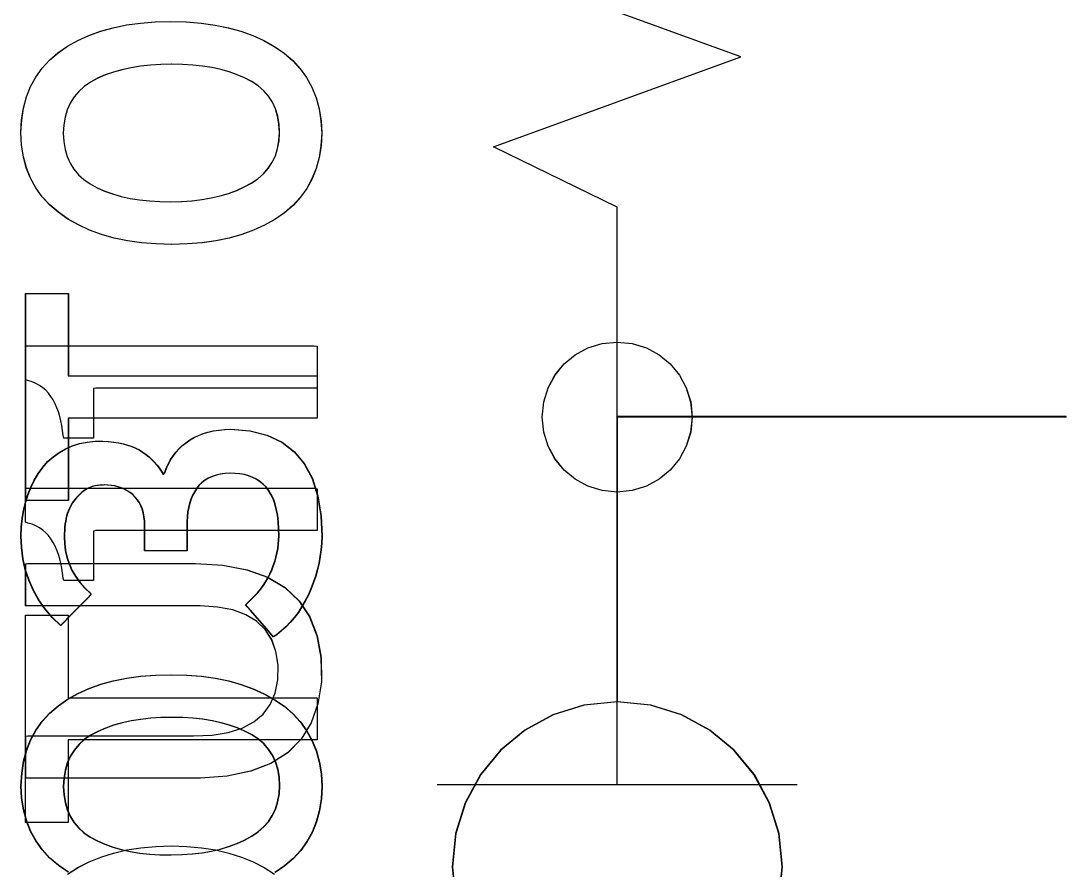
# Model space of a CAD drawing. Extents: x 1 to 47.7, y 0.2 to 35.
# Drawn here: x 34.6095 to 34.9579, y 9.9841 to 10.2671 of the extents above; entities that cross this region are included whole.
import ezdxf

# ---------------------------------------------------------------- set-up
doc = ezdxf.new("R2010")
doc.units = 0
doc.header["$MEASUREMENT"] = 0
for name, color, linetype in [('5_1___24__TARGET_LEDS___12', 7, 'CONTINUOUS'), ('6_2___8__INDEPENDENT_INPUT', 7, 'CONTINUOUS'), ('6_3___8__OPTOISO_INDEPENDE', 7, 'CONTINUOUS'), ('6_4___24__OPTOISO_INDEPEND', 7, 'CONTINUOUS'), ('6_5___8__INDEPENDENT_INPUT', 7, 'CONTINUOUS'), ('6_6___8__INDEPENDENT_INPUT', 7, 'CONTINUOUS'), ('6_7___8__OPTOISO_INDEPENDE', 7, 'CONTINUOUS'), ('6_8___8__OPTOISO_INDEPENDE', 7, 'CONTINUOUS')]:
    doc.layers.add(name, color=color, linetype=linetype)

msp = doc.modelspace()

# ---------------------------------------------------------------- linework, layer by layer
at = {"layer": '5_1___24__TARGET_LEDS___12'}
for points in [[(34.80842, 10.04019), (34.80842, 10.13519), (34.95803, 10.13519)], [(34.62533, 9.98343), (34.6221, 9.98567), (34.61921, 9.98815), (34.6167, 9.99087), (34.61457, 9.99383), (34.61283, 9.99703), (34.61146, 10.00047), (34.61047, 10.00416), (34.60987, 10.00808), (34.60965, 10.01224), (34.60989, 10.01645), (34.61051, 10.0204), (34.6115, 10.0241), (34.61286, 10.02755), (34.61459, 10.03075), (34.61669, 10.0337), (34.61915, 10.0364), (34.62199, 10.03884), (34.62518, 10.04103), (34.62862, 10.04295), (34.6323, 10.04462), (34.63624, 10.04603), (34.64042, 10.04718), (34.64485, 10.04808), (34.64953, 10.04872), (34.65445, 10.04911), (34.65963, 10.04924), (34.66477, 10.0491), (34.66968, 10.04871), (34.67435, 10.04806), (34.67878, 10.04715), (34.68297, 10.04598), (34.68693, 10.04455), (34.69064, 10.04286), (34.69412, 10.04091), (34.69735, 10.0387), (34.70024, 10.03622), (34.70274, 10.0335), (34.70488, 10.03053), (34.70664, 10.02732), (34.70802, 10.02385), (34.70904, 10.02014), (34.70968, 10.01619), (34.70995, 10.01198), (34.70968, 10.00782), (34.70905, 10.0039), (34.70804, 10.00023), (34.70667, 9.9968), (34.70492, 9.99361), (34.70281, 9.99067), (34.70033, 9.98797), (34.69747, 9.98552), (34.69429, 9.98331)], [(34.86229, 9.9741), (34.8634, 9.98518), (34.86229, 9.99627), (34.85908, 10.00659), (34.85402, 10.01594), (34.8473, 10.02408), (34.83917, 10.0308), (34.82983, 10.03587), (34.8195, 10.03907), (34.80842, 10.04019), (34.79733, 10.03907), (34.787, 10.03587), (34.77765, 10.0308), (34.76951, 10.02408), (34.7628, 10.01594), (34.75772, 10.00659), (34.75452, 9.99627), (34.7534, 9.98518), (34.75452, 9.9741)]]:
    msp.add_lwpolyline(points, dxfattribs=at)
for points in [[(34.67952, 10.131), (34.68597, 10.13045), (34.69165, 10.12902), (34.69656, 10.12672), (34.7007, 10.12354), (34.70408, 10.1195), (34.70669, 10.11458), (34.70854, 10.10879), (34.70963, 10.10212), (34.70994, 10.09539), (34.70983, 10.09311), (34.70962, 10.09085), (34.70931, 10.08861), (34.7089, 10.08641), (34.70839, 10.08422), (34.70778, 10.08206), (34.70707, 10.07993), (34.70626, 10.07782), (34.70534, 10.07574), (34.70431, 10.07373), (34.7032, 10.07182), (34.702, 10.07001), (34.70073, 10.06831), (34.69936, 10.0667), (34.69792, 10.0652), (34.6964, 10.0638), (34.69479, 10.06251), (34.69377, 10.06189), (34.69318, 10.06257), (34.6921, 10.0638), (34.69069, 10.06541), (34.68913, 10.06721), (34.68756, 10.069), (34.68616, 10.07061), (34.68508, 10.07185), (34.68449, 10.07252), (34.68513, 10.0732), (34.68631, 10.07427), (34.68742, 10.07539), (34.68847, 10.07654), (34.68944, 10.07773), (34.69034, 10.07896), (34.69116, 10.08022), (34.69192, 10.08152), (34.69261, 10.08286), (34.69322, 10.08424), (34.69376, 10.08564), (34.69423, 10.08704), (34.69463, 10.08845), (34.69496, 10.08986), (34.69522, 10.09127), (34.69541, 10.09269), (34.69552, 10.0941), (34.69557, 10.09553), (34.69553, 10.09786), (34.69538, 10.10018), (34.69512, 10.10234), (34.69475, 10.10433), (34.69427, 10.10616), (34.69368, 10.10781), (34.69297, 10.1093), (34.69216, 10.11062), (34.69123, 10.11178), (34.69025, 10.11276), (34.68918, 10.11362), (34.68803, 10.11436), (34.68679, 10.11499), (34.68546, 10.1155), (34.68404, 10.1159), (34.68254, 10.11617), (34.68095, 10.11633), (34.67928, 10.11637), (34.67764, 10.11627), (34.6761, 10.11605), (34.67467, 10.11572), (34.67333, 10.11527), (34.67209, 10.11471), (34.67095, 10.11404), (34.66992, 10.11325), (34.66898, 10.11235), (34.66816, 10.11133), (34.66744, 10.1102), (34.66682, 10.109), (34.66629, 10.10773), (34.66584, 10.10638), (34.66548, 10.10496), (34.66521, 10.10346), (34.66503, 10.10189), (34.66493, 10.10025), (34.66492, 10.09922), (34.66492, 10.09866), (34.66492, 10.09765), (34.66492, 10.09634), (34.66492, 10.09487), (34.66492, 10.09341), (34.66492, 10.09209), (34.66492, 10.09108), (34.66492, 10.09053), (34.66475, 10.09047), (34.66374, 10.09047), (34.66204, 10.09047), (34.65989, 10.09047), (34.65752, 10.09047), (34.65519, 10.09047), (34.65314, 10.09047), (34.65162, 10.09047), (34.65085, 10.09047), (34.65081, 10.09063), (34.65081, 10.09132), (34.65081, 10.09242), (34.65081, 10.09377), (34.65081, 10.09523), (34.65081, 10.09665), (34.65081, 10.09788), (34.65081, 10.09876), (34.65081, 10.09915), (34.65077, 10.10042), (34.65064, 10.10182), (34.6504, 10.10314), (34.65005, 10.10437), (34.64961, 10.10551), (34.64906, 10.10657), (34.64841, 10.10754), (34.64765, 10.10842), (34.6468, 10.10923), (34.64591, 10.10991), (34.64498, 10.11052), (34.64401, 10.11104), (34.643, 10.11148), (34.64194, 10.11184), (34.64084, 10.11212), (34.6397, 10.11231), (34.63851, 10.11242), (34.63738, 10.11245), (34.6369, 10.11244), (34.63641, 10.11242), (34.63592, 10.11237), (34.63542, 10.11231), (34.63491, 10.11223), (34.63439, 10.11214), (34.63387, 10.11203), (34.63333, 10.1119), (34.6328, 10.11174), (34.63227, 10.1115), (34.63175, 10.11124), (34.63124, 10.11096), (34.63075, 10.11064), (34.63027, 10.1103), (34.6298, 10.10992), (34.62934, 10.10952), (34.6289, 10.10909), (34.62845, 10.10863), (34.62799, 10.10814), (34.62756, 10.10762), (34.62714, 10.10706), (34.62675, 10.10647), (34.62637, 10.10584), (34.62602, 10.10518), (34.62569, 10.10449), (34.62537, 10.10376), (34.62509, 10.10298), (34.62485, 10.10215), (34.62464, 10.10127), (34.62446, 10.10034), (34.62431, 10.09937), (34.62419, 10.09836), (34.6241, 10.0973), (34.62405, 10.09619), (34.62402, 10.09504), (34.6241, 10.09296), (34.6244, 10.09059), (34.62493, 10.08831), (34.62568, 10.08611), (34.62665, 10.08399), (34.62785, 10.08195), (34.62928, 10.07999), (34.63093, 10.07812), (34.6328, 10.07633), (34.63281, 10.07581), (34.63192, 10.0749), (34.63056, 10.07352), (34.62893, 10.07186), (34.6272, 10.0701), (34.62554, 10.06841), (34.62414, 10.06699), (34.62317, 10.066), (34.6228, 10.06563), (34.62003, 10.06834), (34.61758, 10.07121), (34.61546, 10.07422), (34.61367, 10.07739), (34.61221, 10.08071), (34.61108, 10.08418), (34.61027, 10.0878), (34.60979, 10.09157), (34.60965, 10.09536), (34.60976, 10.09838), (34.61004, 10.10129), (34.6105, 10.10408), (34.61113, 10.10675), (34.61193, 10.1093), (34.61291, 10.11174), (34.61406, 10.11406), (34.61538, 10.11626), (34.61688, 10.11834), (34.61854, 10.12023), (34.62036, 10.12188), (34.62233, 10.12331), (34.62444, 10.12451), (34.62671, 10.12548), (34.62913, 10.12622), (34.6317, 10.12674), (34.63442, 10.12703), (34.63686, 10.12706), (34.63872, 10.12695), (34.64048, 10.12677), (34.64215, 10.12651), (34.64372, 10.12617), (34.6452, 10.12577), (34.64658, 10.12529), (34.64786, 10.12474), (34.64905, 10.12411), (34.65017, 10.1234), (34.65123, 10.12263), (34.65223, 10.12181), (34.65318, 10.12095), (34.65408, 10.12005), (34.65492, 10.1191), (34.6557, 10.1181), (34.65643, 10.11706), (34.6571, 10.11597), (34.6576, 10.11675), (34.65813, 10.11822), (34.65877, 10.11962), (34.6595, 10.12094), (34.66033, 10.1222), (34.66125, 10.12339), (34.66228, 10.12451), (34.6634, 10.12556), (34.66463, 10.12653), (34.66592, 10.12744), (34.6673, 10.12825), (34.66877, 10.12896), (34.67033, 10.12956), (34.67199, 10.13005), (34.67373, 10.13045), (34.67557, 10.13073), (34.6775, 10.13092)], [(34.6599, 10.03501), (34.65628, 10.03493), (34.65281, 10.03472), (34.6495, 10.03435), (34.64634, 10.03384), (34.64333, 10.03319), (34.64048, 10.03238), (34.63777, 10.03144), (34.63522, 10.03035), (34.63285, 10.02909), (34.63074, 10.02762), (34.62891, 10.02597), (34.62736, 10.02412), (34.62608, 10.02208), (34.62509, 10.01984), (34.62436, 10.01742), (34.62392, 10.0148), (34.62375, 10.01198), (34.62392, 10.00921), (34.62436, 10.00663), (34.62507, 10.00424), (34.62606, 10.00204), (34.62731, 10.00003), (34.62885, 9.99821), (34.63065, 9.99657), (34.63273, 9.99513), (34.63506, 9.99386), (34.63756, 9.99275), (34.64022, 9.99178), (34.64305, 9.99097), (34.64604, 9.99032), (34.64919, 9.98981), (34.65251, 9.98946), (34.65598, 9.98926), (34.65963, 9.98922), (34.66323, 9.98929), (34.66667, 9.98952), (34.66996, 9.98991), (34.67309, 9.99044), (34.67606, 9.99113), (34.67888, 9.99197), (34.68155, 9.99297), (34.68405, 9.99411), (34.68644, 9.9954), (34.68862, 9.99686), (34.69051, 9.9985), (34.69211, 10.00032), (34.69343, 10.00233), (34.69446, 10.00453), (34.69521, 10.00692), (34.69567, 10.00949), (34.69584, 10.01224), (34.69567, 10.01505), (34.69522, 10.01767), (34.69448, 10.02009), (34.69346, 10.02231), (34.69216, 10.02434), (34.69058, 10.02616), (34.68871, 10.0278), (34.68656, 10.02923), (34.68421, 10.03046), (34.68173, 10.03153), (34.67909, 10.03245), (34.67629, 10.03323), (34.67333, 10.03387), (34.67021, 10.03437), (34.66693, 10.03472), (34.6635, 10.03494)]]:
    msp.add_lwpolyline(points, close=True, dxfattribs=at)
at = {"layer": '6_2___8__INDEPENDENT_INPUT'}
for points in [[(34.70825, 10.14473), (34.7054, 10.14473), (34.69781, 10.14473), (34.68695, 10.14473), (34.67427, 10.14473), (34.66122, 10.14473), (34.64927, 10.14473), (34.63987, 10.14473), (34.63446, 10.14473), (34.63372, 10.14457), (34.63372, 10.14336), (34.63372, 10.14125), (34.63372, 10.13857), (34.63372, 10.13565), (34.63372, 10.13281), (34.63372, 10.13038), (34.63372, 10.12868), (34.63372, 10.12804), (34.63334, 10.12804), (34.63232, 10.12804), (34.63085, 10.12804), (34.62915, 10.12804), (34.62739, 10.12804), (34.62578, 10.12804), (34.62451, 10.12804), (34.62378, 10.12804), (34.62361, 10.1289), (34.62342, 10.13059), (34.62316, 10.13222), (34.62283, 10.1338), (34.62244, 10.13531), (34.62199, 10.13677), (34.62146, 10.13816), (34.62088, 10.1395), (34.62023, 10.14079), (34.61952, 10.14197), (34.61872, 10.14304), (34.61781, 10.14401), (34.61681, 10.14487), (34.61571, 10.14563), (34.61451, 10.14628), (34.61321, 10.14681), (34.61181, 10.14725), (34.61107, 10.14753), (34.61107, 10.14836), (34.61107, 10.1498), (34.61107, 10.15163), (34.61107, 10.15363), (34.61107, 10.15557), (34.61107, 10.15723), (34.61107, 10.15839), (34.61107, 10.15883), (34.61479, 10.15883), (34.62468, 10.15883), (34.63884, 10.15883), (34.65538, 10.15883), (34.67239, 10.15883), (34.68798, 10.15883), (34.70024, 10.15883), (34.70728, 10.15883), (34.70825, 10.15869), (34.70825, 10.15767), (34.70825, 10.15589), (34.70825, 10.15363), (34.70825, 10.15116), (34.70825, 10.14876), (34.70825, 10.14671), (34.70825, 10.14527)], [(34.70825, 10.09726), (34.7054, 10.09726), (34.69781, 10.09726), (34.68695, 10.09726), (34.67427, 10.09726), (34.66122, 10.09726), (34.64927, 10.09726), (34.63987, 10.09726), (34.63446, 10.09726), (34.63372, 10.0971), (34.63372, 10.09589), (34.63372, 10.09378), (34.63372, 10.0911), (34.63372, 10.08818), (34.63372, 10.08534), (34.63372, 10.0829), (34.63372, 10.08121), (34.63372, 10.08057), (34.63334, 10.08057), (34.63232, 10.08057), (34.63085, 10.08057), (34.62915, 10.08057), (34.62739, 10.08057), (34.62578, 10.08057), (34.62451, 10.08057), (34.62378, 10.08057), (34.62361, 10.08143), (34.62342, 10.08312), (34.62316, 10.08475), (34.62283, 10.08632), (34.62244, 10.08784), (34.62199, 10.08929), (34.62146, 10.09069), (34.62088, 10.09203), (34.62023, 10.09332), (34.61952, 10.0945), (34.61872, 10.09557), (34.61781, 10.09654), (34.61681, 10.0974), (34.61571, 10.09816), (34.61451, 10.0988), (34.61321, 10.09934), (34.61181, 10.09977), (34.61107, 10.10006), (34.61107, 10.10089), (34.61107, 10.10233), (34.61107, 10.10416), (34.61107, 10.10615), (34.61107, 10.1081), (34.61107, 10.10976), (34.61107, 10.11092), (34.61107, 10.11136), (34.61479, 10.11136), (34.62468, 10.11136), (34.63884, 10.11136), (34.65538, 10.11136), (34.67239, 10.11136), (34.68798, 10.11136), (34.70024, 10.11136), (34.70728, 10.11136), (34.70825, 10.11121), (34.70825, 10.11019), (34.70825, 10.10842), (34.70825, 10.10615), (34.70825, 10.10369), (34.70825, 10.10129), (34.70825, 10.09924), (34.70825, 10.0978)]]:
    msp.add_lwpolyline(points, close=True, dxfattribs=at)
for points in [[(34.80829, 10.01269), (34.80829, 10.1352), (34.95794, 10.1352)], [(34.62531, 10.04157), (34.70825, 10.04157), (34.70825, 10.02748), (34.62531, 10.02748), (34.62531, 10.00001), (34.61107, 10.00001), (34.61107, 10.06906), (34.62531, 10.06906), (34.62531, 10.04157)], [(34.7483, 10.01269), (34.8683, 10.01269)]]:
    msp.add_lwpolyline(points, dxfattribs=at)
at = {"layer": '6_3___8__OPTOISO_INDEPENDE'}
for points in [[(34.70825, 10.14473), (34.7054, 10.14473), (34.69781, 10.14473), (34.68695, 10.14473), (34.67427, 10.14473), (34.66122, 10.14473), (34.64927, 10.14473), (34.63987, 10.14473), (34.63446, 10.14473), (34.63372, 10.14457), (34.63372, 10.14336), (34.63372, 10.14125), (34.63372, 10.13857), (34.63372, 10.13565), (34.63372, 10.13281), (34.63372, 10.13038), (34.63372, 10.12868), (34.63372, 10.12804), (34.63334, 10.12804), (34.63232, 10.12804), (34.63085, 10.12804), (34.62915, 10.12804), (34.62739, 10.12804), (34.62578, 10.12804), (34.62451, 10.12804), (34.62378, 10.12804), (34.62361, 10.1289), (34.62342, 10.13059), (34.62316, 10.13222), (34.62283, 10.1338), (34.62244, 10.13531), (34.62199, 10.13677), (34.62146, 10.13816), (34.62088, 10.1395), (34.62023, 10.14079), (34.61952, 10.14197), (34.61872, 10.14304), (34.61781, 10.14401), (34.61681, 10.14487), (34.61571, 10.14563), (34.61451, 10.14628), (34.61321, 10.14681), (34.61181, 10.14725), (34.61107, 10.14753), (34.61107, 10.14836), (34.61107, 10.1498), (34.61107, 10.15163), (34.61107, 10.15363), (34.61107, 10.15557), (34.61107, 10.15723), (34.61107, 10.15839), (34.61107, 10.15883), (34.61479, 10.15883), (34.62468, 10.15883), (34.63884, 10.15883), (34.65538, 10.15883), (34.67239, 10.15883), (34.68798, 10.15883), (34.70024, 10.15883), (34.70728, 10.15883), (34.70825, 10.15869), (34.70825, 10.15767), (34.70825, 10.15589), (34.70825, 10.15363), (34.70825, 10.15116), (34.70825, 10.14876), (34.70825, 10.14671), (34.70825, 10.14527)], [(34.70825, 10.09726), (34.7054, 10.09726), (34.69781, 10.09726), (34.68695, 10.09726), (34.67427, 10.09726), (34.66122, 10.09726), (34.64927, 10.09726), (34.63987, 10.09726), (34.63446, 10.09726), (34.63372, 10.0971), (34.63372, 10.09589), (34.63372, 10.09378), (34.63372, 10.0911), (34.63372, 10.08818), (34.63372, 10.08534), (34.63372, 10.0829), (34.63372, 10.08121), (34.63372, 10.08057), (34.63334, 10.08057), (34.63232, 10.08057), (34.63085, 10.08057), (34.62915, 10.08057), (34.62739, 10.08057), (34.62578, 10.08057), (34.62451, 10.08057), (34.62378, 10.08057), (34.62361, 10.08143), (34.62342, 10.08312), (34.62316, 10.08475), (34.62283, 10.08632), (34.62244, 10.08784), (34.62199, 10.08929), (34.62146, 10.09069), (34.62088, 10.09203), (34.62023, 10.09332), (34.61952, 10.0945), (34.61872, 10.09557), (34.61781, 10.09654), (34.61681, 10.0974), (34.61571, 10.09816), (34.61451, 10.0988), (34.61321, 10.09934), (34.61181, 10.09977), (34.61107, 10.10006), (34.61107, 10.10089), (34.61107, 10.10233), (34.61107, 10.10416), (34.61107, 10.10615), (34.61107, 10.1081), (34.61107, 10.10976), (34.61107, 10.11092), (34.61107, 10.11136), (34.61479, 10.11136), (34.62468, 10.11136), (34.63884, 10.11136), (34.65538, 10.11136), (34.67239, 10.11136), (34.68798, 10.11136), (34.70024, 10.11136), (34.70728, 10.11136), (34.70825, 10.11121), (34.70825, 10.11019), (34.70825, 10.10842), (34.70825, 10.10615), (34.70825, 10.10369), (34.70825, 10.10129), (34.70825, 10.09924), (34.70825, 10.0978)]]:
    msp.add_lwpolyline(points, close=True, dxfattribs=at)
for points in [[(34.80829, 10.0127), (34.80829, 10.1352), (34.95794, 10.1352)], [(34.62531, 10.04157), (34.70825, 10.04157), (34.70825, 10.02748), (34.62531, 10.02748), (34.62531, 10.00001), (34.61107, 10.00001), (34.61107, 10.06906), (34.62531, 10.06906), (34.62531, 10.04157)], [(34.7483, 10.0127), (34.8683, 10.0127)]]:
    msp.add_lwpolyline(points, dxfattribs=at)
at = {"layer": '6_4___24__OPTOISO_INDEPEND'}
for points in [[(34.80829, 10.04019), (34.80829, 10.13519), (34.95794, 10.13519)], [(34.62523, 9.98343), (34.62199, 9.98567), (34.6191, 9.98815), (34.61659, 9.99087), (34.61446, 9.99383), (34.61272, 9.99703), (34.61135, 10.00047), (34.61037, 10.00416), (34.60976, 10.00808), (34.60954, 10.01224), (34.60979, 10.01645), (34.6104, 10.0204), (34.61139, 10.0241), (34.61275, 10.02755), (34.61448, 10.03075), (34.61658, 10.0337), (34.61904, 10.0364), (34.62188, 10.03884), (34.62507, 10.04103), (34.62851, 10.04295), (34.63219, 10.04462), (34.63613, 10.04603), (34.64031, 10.04718), (34.64474, 10.04808), (34.64942, 10.04872), (34.65434, 10.04911), (34.65952, 10.04924), (34.66467, 10.0491), (34.66957, 10.04871), (34.67424, 10.04806), (34.67867, 10.04715), (34.68287, 10.04598), (34.68682, 10.04455), (34.69054, 10.04286), (34.69402, 10.04091), (34.69725, 10.0387), (34.70013, 10.03622), (34.70263, 10.0335), (34.70477, 10.03053), (34.70653, 10.02732), (34.70792, 10.02385), (34.70893, 10.02014), (34.70957, 10.01619), (34.70984, 10.01198), (34.70957, 10.00782), (34.70894, 10.0039), (34.70793, 10.00023), (34.70656, 9.9968), (34.70481, 9.99361), (34.7027, 9.99067), (34.70022, 9.98797), (34.69737, 9.98552), (34.69418, 9.98331)], [(34.86216, 9.9741), (34.86327, 9.98518), (34.86216, 9.99627), (34.85895, 10.00659), (34.85389, 10.01594), (34.84717, 10.02408), (34.83904, 10.0308), (34.8297, 10.03587), (34.81937, 10.03907), (34.80829, 10.04019), (34.7972, 10.03907), (34.78687, 10.03587), (34.77752, 10.0308), (34.76938, 10.02408), (34.76267, 10.01594), (34.75759, 10.00659), (34.75439, 9.99627), (34.75327, 9.98518), (34.75439, 9.9741)]]:
    msp.add_lwpolyline(points, dxfattribs=at)
for points in [[(34.67942, 10.131), (34.68586, 10.13045), (34.69154, 10.12902), (34.69645, 10.12672), (34.70059, 10.12354), (34.70397, 10.1195), (34.70659, 10.11458), (34.70843, 10.10879), (34.70952, 10.10212), (34.70983, 10.09539), (34.70972, 10.09311), (34.70951, 10.09085), (34.7092, 10.08861), (34.70879, 10.08641), (34.70828, 10.08422), (34.70767, 10.08206), (34.70696, 10.07993), (34.70615, 10.07782), (34.70523, 10.07574), (34.7042, 10.07373), (34.70309, 10.07182), (34.70189, 10.07001), (34.70062, 10.06831), (34.69926, 10.0667), (34.69781, 10.0652), (34.69629, 10.0638), (34.69468, 10.06251), (34.69366, 10.06189), (34.69307, 10.06257), (34.69199, 10.0638), (34.69059, 10.06541), (34.68902, 10.06721), (34.68745, 10.069), (34.68605, 10.07061), (34.68497, 10.07185), (34.68438, 10.07252), (34.68502, 10.0732), (34.6862, 10.07427), (34.68732, 10.07539), (34.68836, 10.07654), (34.68933, 10.07773), (34.69023, 10.07896), (34.69106, 10.08022), (34.69181, 10.08152), (34.6925, 10.08286), (34.69311, 10.08424), (34.69366, 10.08564), (34.69413, 10.08704), (34.69453, 10.08845), (34.69485, 10.08986), (34.69511, 10.09127), (34.6953, 10.09269), (34.69542, 10.0941), (34.69546, 10.09553), (34.69542, 10.09786), (34.69527, 10.10018), (34.69501, 10.10234), (34.69464, 10.10433), (34.69416, 10.10616), (34.69357, 10.10781), (34.69286, 10.1093), (34.69205, 10.11062), (34.69112, 10.11178), (34.69014, 10.11276), (34.68907, 10.11362), (34.68792, 10.11436), (34.68668, 10.11499), (34.68535, 10.1155), (34.68393, 10.1159), (34.68243, 10.11617), (34.68085, 10.11633), (34.67917, 10.11637), (34.67753, 10.11627), (34.67599, 10.11605), (34.67456, 10.11572), (34.67322, 10.11527), (34.67198, 10.11471), (34.67084, 10.11404), (34.66981, 10.11325), (34.66887, 10.11235), (34.66805, 10.11133), (34.66734, 10.1102), (34.66671, 10.109), (34.66618, 10.10773), (34.66573, 10.10638), (34.66537, 10.10496), (34.6651, 10.10346), (34.66492, 10.10189), (34.66482, 10.10025), (34.66481, 10.09922), (34.66481, 10.09866), (34.66481, 10.09765), (34.66481, 10.09634), (34.66481, 10.09487), (34.66481, 10.09341), (34.66481, 10.09209), (34.66481, 10.09108), (34.66481, 10.09053), (34.66464, 10.09047), (34.66363, 10.09047), (34.66193, 10.09047), (34.65978, 10.09047), (34.65741, 10.09047), (34.65509, 10.09047), (34.65304, 10.09047), (34.65151, 10.09047), (34.65075, 10.09047), (34.6507, 10.09063), (34.6507, 10.09132), (34.6507, 10.09242), (34.6507, 10.09377), (34.6507, 10.09523), (34.6507, 10.09665), (34.6507, 10.09788), (34.6507, 10.09876), (34.6507, 10.09915), (34.65067, 10.10042), (34.65053, 10.10182), (34.65029, 10.10314), (34.64994, 10.10437), (34.6495, 10.10551), (34.64895, 10.10657), (34.6483, 10.10754), (34.64755, 10.10842), (34.64669, 10.10923), (34.6458, 10.10991), (34.64488, 10.11052), (34.6439, 10.11104), (34.64289, 10.11148), (34.64183, 10.11184), (34.64073, 10.11212), (34.63959, 10.11231), (34.6384, 10.11242), (34.63727, 10.11245), (34.63679, 10.11244), (34.6363, 10.11242), (34.63581, 10.11237), (34.63531, 10.11231), (34.6348, 10.11223), (34.63428, 10.11214), (34.63376, 10.11203), (34.63322, 10.1119), (34.63269, 10.11174), (34.63216, 10.1115), (34.63164, 10.11124), (34.63114, 10.11096), (34.63064, 10.11064), (34.63016, 10.1103), (34.62969, 10.10992), (34.62923, 10.10952), (34.62879, 10.10909), (34.62834, 10.10863), (34.62788, 10.10814), (34.62745, 10.10762), (34.62703, 10.10706), (34.62664, 10.10647), (34.62626, 10.10584), (34.62591, 10.10518), (34.62558, 10.10449), (34.62526, 10.10376), (34.62498, 10.10298), (34.62474, 10.10215), (34.62453, 10.10127), (34.62435, 10.10034), (34.6242, 10.09937), (34.62408, 10.09836), (34.624, 10.0973), (34.62394, 10.09619), (34.62392, 10.09504), (34.62399, 10.09296), (34.62429, 10.09059), (34.62482, 10.08831), (34.62557, 10.08611), (34.62654, 10.08399), (34.62774, 10.08195), (34.62917, 10.07999), (34.63082, 10.07812), (34.63269, 10.07633), (34.63271, 10.07581), (34.63181, 10.0749), (34.63046, 10.07352), (34.62882, 10.07186), (34.62709, 10.0701), (34.62543, 10.06841), (34.62403, 10.06699), (34.62306, 10.066), (34.62269, 10.06563), (34.61992, 10.06834), (34.61747, 10.07121), (34.61535, 10.07422), (34.61356, 10.07739), (34.6121, 10.08071), (34.61097, 10.08418), (34.61016, 10.0878), (34.60969, 10.09157), (34.60954, 10.09536), (34.60965, 10.09838), (34.60994, 10.10129), (34.61039, 10.10408), (34.61102, 10.10675), (34.61183, 10.1093), (34.6128, 10.11174), (34.61395, 10.11406), (34.61527, 10.11626), (34.61677, 10.11834), (34.61843, 10.12023), (34.62025, 10.12188), (34.62222, 10.12331), (34.62434, 10.12451), (34.6266, 10.12548), (34.62902, 10.12622), (34.63159, 10.12674), (34.63431, 10.12703), (34.63676, 10.12706), (34.63861, 10.12695), (34.64037, 10.12677), (34.64204, 10.12651), (34.64361, 10.12617), (34.64509, 10.12577), (34.64647, 10.12529), (34.64776, 10.12474), (34.64895, 10.12411), (34.65006, 10.1234), (34.65112, 10.12263), (34.65213, 10.12181), (34.65307, 10.12095), (34.65397, 10.12005), (34.65481, 10.1191), (34.65559, 10.1181), (34.65632, 10.11706), (34.65699, 10.11597), (34.65749, 10.11675), (34.65803, 10.11822), (34.65866, 10.11962), (34.65939, 10.12094), (34.66022, 10.1222), (34.66114, 10.12339), (34.66217, 10.12451), (34.66329, 10.12556), (34.66452, 10.12653), (34.66581, 10.12744), (34.66719, 10.12825), (34.66866, 10.12896), (34.67022, 10.12956), (34.67188, 10.13005), (34.67363, 10.13045), (34.67546, 10.13073), (34.67739, 10.13092)], [(34.65979, 10.03501), (34.65617, 10.03493), (34.6527, 10.03472), (34.64939, 10.03435), (34.64623, 10.03384), (34.64322, 10.03319), (34.64037, 10.03238), (34.63767, 10.03144), (34.63512, 10.03035), (34.63274, 10.02909), (34.63063, 10.02762), (34.6288, 10.02597), (34.62725, 10.02412), (34.62598, 10.02208), (34.62498, 10.01984), (34.62426, 10.01742), (34.62381, 10.0148), (34.62364, 10.01198), (34.62381, 10.00921), (34.62425, 10.00663), (34.62496, 10.00424), (34.62595, 10.00204), (34.62721, 10.00003), (34.62874, 9.99821), (34.63054, 9.99657), (34.63262, 9.99513), (34.63495, 9.99386), (34.63745, 9.99275), (34.64011, 9.99178), (34.64294, 9.99097), (34.64593, 9.99032), (34.64908, 9.98981), (34.6524, 9.98946), (34.65588, 9.98926), (34.65952, 9.98922), (34.66312, 9.98929), (34.66656, 9.98952), (34.66985, 9.98991), (34.67298, 9.99044), (34.67596, 9.99113), (34.67877, 9.99197), (34.68144, 9.99297), (34.68395, 9.99411), (34.68633, 9.9954), (34.68851, 9.99686), (34.6904, 9.9985), (34.692, 10.00032), (34.69332, 10.00233), (34.69436, 10.00453), (34.6951, 10.00692), (34.69556, 10.00949), (34.69573, 10.01224), (34.69556, 10.01505), (34.69511, 10.01767), (34.69437, 10.02009), (34.69336, 10.02231), (34.69206, 10.02434), (34.69047, 10.02616), (34.68861, 10.0278), (34.68646, 10.02923), (34.6841, 10.03046), (34.68162, 10.03153), (34.67898, 10.03245), (34.67618, 10.03323), (34.67322, 10.03387), (34.6701, 10.03437), (34.66682, 10.03472), (34.66339, 10.03494)]]:
    msp.add_lwpolyline(points, close=True, dxfattribs=at)
at = {"layer": '6_5___8__INDEPENDENT_INPUT'}
for points in [[(34.95795, 10.13511), (34.80828, 10.13511), (34.80828, 10.20507), (34.76703, 10.22509), (34.84954, 10.25509), (34.76703, 10.28512), (34.84954, 10.31512), (34.76703, 10.34515), (34.84954, 10.37515), (34.80828, 10.39517), (34.80828, 10.4351), (34.95795, 10.4351)], [(34.62531, 10.1488), (34.70825, 10.1488), (34.70825, 10.13471), (34.62531, 10.13471), (34.62531, 10.10725), (34.61107, 10.10725), (34.61107, 10.1763), (34.62531, 10.1763), (34.62531, 10.1488)], [(34.80828, 10.01269), (34.80828, 10.13511), (34.95795, 10.13511)], [(34.74828, 10.01269), (34.86829, 10.01269)], [(34.62505, 9.98277), (34.62852, 9.98496), (34.63223, 9.98686), (34.63619, 9.98847), (34.64039, 9.98979), (34.64483, 9.99083), (34.64952, 9.99158), (34.65445, 9.99204), (34.65963, 9.99221), (34.6648, 9.99204), (34.66973, 9.99158), (34.6744, 9.99083), (34.67882, 9.98979), (34.683, 9.98847), (34.68692, 9.98686), (34.6906, 9.98496), (34.69402, 9.98277)]]:
    msp.add_lwpolyline(points, dxfattribs=at)
for points in [[(34.65949, 10.26687), (34.66464, 10.26674), (34.66955, 10.26635), (34.67422, 10.2657), (34.67865, 10.26479), (34.68284, 10.26362), (34.68679, 10.26219), (34.69051, 10.2605), (34.69399, 10.25855), (34.69722, 10.25634), (34.7001, 10.25386), (34.70261, 10.25114), (34.70474, 10.24817), (34.7065, 10.24495), (34.70789, 10.24149), (34.7089, 10.23778), (34.70954, 10.23382), (34.70981, 10.22962), (34.70955, 10.22546), (34.70891, 10.22154), (34.70791, 10.21787), (34.70653, 10.21444), (34.70479, 10.21125), (34.70267, 10.20831), (34.70019, 10.20561), (34.69734, 10.20316), (34.69416, 10.20095), (34.69073, 10.199), (34.68706, 10.19731), (34.68313, 10.19588), (34.67896, 10.19471), (34.67454, 10.1938), (34.66986, 10.19315), (34.66494, 10.19276), (34.65976, 10.19263), (34.6546, 10.19276), (34.64968, 10.19315), (34.645, 10.19381), (34.64056, 10.19474), (34.63636, 10.19592), (34.6324, 10.19737), (34.62868, 10.19909), (34.6252, 10.20107), (34.62196, 10.20331), (34.61907, 10.20579), (34.61656, 10.20851), (34.61444, 10.21147), (34.61269, 10.21467), (34.61132, 10.21811), (34.61034, 10.22179), (34.60973, 10.22572), (34.60951, 10.22988), (34.60976, 10.23408), (34.61038, 10.23804), (34.61136, 10.24174), (34.61272, 10.24519), (34.61445, 10.24839), (34.61655, 10.25134), (34.61902, 10.25403), (34.62186, 10.25648), (34.62504, 10.25867), (34.62848, 10.26059), (34.63217, 10.26226), (34.6361, 10.26367), (34.64028, 10.26482), (34.64471, 10.26572), (34.64939, 10.26636), (34.65432, 10.26674)], [(34.65976, 10.25264), (34.65614, 10.25257), (34.65268, 10.25235), (34.64936, 10.25199), (34.6462, 10.25148), (34.6432, 10.25082), (34.64034, 10.25002), (34.63764, 10.24907), (34.63509, 10.24798), (34.63271, 10.24672), (34.63061, 10.24526), (34.62878, 10.24361), (34.62722, 10.24176), (34.62595, 10.23972), (34.62495, 10.23748), (34.62423, 10.23505), (34.62378, 10.23243), (34.62362, 10.22962), (34.62378, 10.22685), (34.62422, 10.22427), (34.62493, 10.22188), (34.62592, 10.21968), (34.62718, 10.21767), (34.62871, 10.21584), (34.63052, 10.21421), (34.63259, 10.21277), (34.63492, 10.2115), (34.63742, 10.21038), (34.64009, 10.20942), (34.64291, 10.20861), (34.6459, 10.20795), (34.64905, 10.20745), (34.65237, 10.2071), (34.65585, 10.2069), (34.65949, 10.20685), (34.66309, 10.20693), (34.66653, 10.20716), (34.66982, 10.20754), (34.67295, 10.20808), (34.67593, 10.20877), (34.67875, 10.20961), (34.68141, 10.2106), (34.68392, 10.21175), (34.68631, 10.21304), (34.68848, 10.21449), (34.69037, 10.21613), (34.69198, 10.21796), (34.6933, 10.21997), (34.69433, 10.22217), (34.69507, 10.22455), (34.69553, 10.22712), (34.69571, 10.22988), (34.69554, 10.23269), (34.69508, 10.23531), (34.69435, 10.23773), (34.69333, 10.23995), (34.69203, 10.24197), (34.69044, 10.2438), (34.68858, 10.24543), (34.68643, 10.24687), (34.68407, 10.2481), (34.68159, 10.24916), (34.67895, 10.25009), (34.67615, 10.25087), (34.6732, 10.25151), (34.67008, 10.25201), (34.6668, 10.25236), (34.66336, 10.25257)], [(34.80827, 10.16009), (34.81331, 10.15958), (34.81801, 10.15813), (34.82226, 10.15582), (34.82596, 10.15277), (34.82902, 10.14907), (34.83132, 10.14482), (34.83278, 10.14013), (34.83329, 10.13509), (34.83278, 10.13005), (34.83132, 10.12536), (34.82902, 10.12111), (34.82596, 10.11741), (34.82226, 10.11436), (34.81801, 10.11206), (34.81331, 10.11061), (34.80827, 10.1101), (34.80323, 10.11061), (34.79854, 10.11206), (34.79429, 10.11436), (34.7906, 10.11741), (34.78755, 10.12111), (34.78524, 10.12536), (34.78379, 10.13005), (34.78328, 10.13509), (34.78379, 10.14013), (34.78524, 10.14482), (34.78755, 10.14907), (34.7906, 10.15277), (34.79429, 10.15582), (34.79854, 10.15813), (34.80323, 10.15958)], [(34.66774, 10.08628), (34.67686, 10.08572), (34.68486, 10.0842), (34.69176, 10.08173), (34.69754, 10.07829), (34.70221, 10.07389), (34.70577, 10.06854), (34.70821, 10.06222), (34.70955, 10.05494), (34.70967, 10.04691), (34.70852, 10.03957), (34.70626, 10.03318), (34.70289, 10.02774), (34.69841, 10.02325), (34.69281, 10.0197), (34.6861, 10.01711), (34.67828, 10.01546), (34.66935, 10.01477), (34.66605, 10.01474), (34.66105, 10.01474), (34.65339, 10.01474), (34.64414, 10.01474), (34.63436, 10.01474), (34.6251, 10.01474), (34.61744, 10.01474), (34.61244, 10.01474), (34.61107, 10.01477), (34.61107, 10.01549), (34.61107, 10.01704), (34.61107, 10.01914), (34.61107, 10.02154), (34.61107, 10.02397), (34.61107, 10.02616), (34.61107, 10.02784), (34.61107, 10.02875), (34.61185, 10.02884), (34.61616, 10.02884), (34.62333, 10.02884), (34.63229, 10.02884), (34.642, 10.02884), (34.65138, 10.02884), (34.6594, 10.02884), (34.66498, 10.02884), (34.66707, 10.02884), (34.67322, 10.02913), (34.67861, 10.03), (34.68324, 10.03146), (34.68713, 10.0335), (34.69026, 10.03612), (34.69264, 10.03932), (34.69426, 10.04311), (34.69514, 10.04748), (34.69522, 10.05237), (34.69452, 10.05694), (34.69309, 10.06091), (34.69094, 10.06428), (34.68806, 10.06705), (34.68445, 10.06923), (34.68012, 10.07081), (34.67506, 10.07179), (34.66927, 10.07218), (34.66664, 10.07218), (34.66158, 10.07218), (34.65384, 10.07218), (34.64449, 10.07218), (34.6346, 10.07218), (34.62525, 10.07218), (34.61751, 10.07218), (34.61246, 10.07218), (34.61107, 10.07221), (34.61107, 10.07293), (34.61107, 10.07448), (34.61107, 10.07659), (34.61107, 10.07898), (34.61107, 10.08141), (34.61107, 10.0836), (34.61107, 10.08528), (34.61107, 10.08619), (34.61186, 10.08628), (34.61622, 10.08628), (34.62348, 10.08628), (34.63255, 10.08628), (34.64236, 10.08628), (34.65186, 10.08628), (34.65997, 10.08628), (34.66562, 10.08628)]]:
    msp.add_lwpolyline(points, close=True, dxfattribs=at)
at = {"layer": '6_6___8__INDEPENDENT_INPUT'}
for points in [[(34.70825, 10.14473), (34.7054, 10.14473), (34.69781, 10.14473), (34.68695, 10.14473), (34.67427, 10.14473), (34.66122, 10.14473), (34.64927, 10.14473), (34.63987, 10.14473), (34.63446, 10.14473), (34.63372, 10.14457), (34.63372, 10.14336), (34.63372, 10.14125), (34.63372, 10.13857), (34.63372, 10.13565), (34.63372, 10.13281), (34.63372, 10.13038), (34.63372, 10.12868), (34.63372, 10.12804), (34.63334, 10.12804), (34.63232, 10.12804), (34.63085, 10.12804), (34.62915, 10.12804), (34.62739, 10.12804), (34.62578, 10.12804), (34.62451, 10.12804), (34.62378, 10.12804), (34.62361, 10.1289), (34.62342, 10.13059), (34.62316, 10.13222), (34.62283, 10.1338), (34.62244, 10.13531), (34.62199, 10.13677), (34.62146, 10.13816), (34.62088, 10.1395), (34.62023, 10.14079), (34.61952, 10.14197), (34.61872, 10.14304), (34.61781, 10.14401), (34.61681, 10.14487), (34.61571, 10.14563), (34.61451, 10.14628), (34.61321, 10.14681), (34.61181, 10.14725), (34.61107, 10.14753), (34.61107, 10.14836), (34.61107, 10.1498), (34.61107, 10.15163), (34.61107, 10.15363), (34.61107, 10.15557), (34.61107, 10.15723), (34.61107, 10.15839), (34.61107, 10.15883), (34.61479, 10.15883), (34.62468, 10.15883), (34.63884, 10.15883), (34.65538, 10.15883), (34.67239, 10.15883), (34.68798, 10.15883), (34.70024, 10.15883), (34.70728, 10.15883), (34.70825, 10.15869), (34.70825, 10.15767), (34.70825, 10.15589), (34.70825, 10.15363), (34.70825, 10.15116), (34.70825, 10.14876), (34.70825, 10.14671), (34.70825, 10.14527)], [(34.70825, 10.09726), (34.7054, 10.09726), (34.69781, 10.09726), (34.68695, 10.09726), (34.67427, 10.09726), (34.66122, 10.09726), (34.64927, 10.09726), (34.63987, 10.09726), (34.63446, 10.09726), (34.63372, 10.0971), (34.63372, 10.09589), (34.63372, 10.09378), (34.63372, 10.0911), (34.63372, 10.08818), (34.63372, 10.08534), (34.63372, 10.0829), (34.63372, 10.08121), (34.63372, 10.08057), (34.63334, 10.08057), (34.63232, 10.08057), (34.63085, 10.08057), (34.62915, 10.08057), (34.62739, 10.08057), (34.62578, 10.08057), (34.62451, 10.08057), (34.62378, 10.08057), (34.62361, 10.08143), (34.62342, 10.08312), (34.62316, 10.08475), (34.62283, 10.08632), (34.62244, 10.08784), (34.62199, 10.08929), (34.62146, 10.09069), (34.62088, 10.09203), (34.62023, 10.09332), (34.61952, 10.0945), (34.61872, 10.09557), (34.61781, 10.09654), (34.61681, 10.0974), (34.61571, 10.09816), (34.61451, 10.0988), (34.61321, 10.09934), (34.61181, 10.09977), (34.61107, 10.10006), (34.61107, 10.10089), (34.61107, 10.10233), (34.61107, 10.10416), (34.61107, 10.10615), (34.61107, 10.1081), (34.61107, 10.10976), (34.61107, 10.11092), (34.61107, 10.11136), (34.61479, 10.11136), (34.62468, 10.11136), (34.63884, 10.11136), (34.65538, 10.11136), (34.67239, 10.11136), (34.68798, 10.11136), (34.70024, 10.11136), (34.70728, 10.11136), (34.70825, 10.11121), (34.70825, 10.11019), (34.70825, 10.10842), (34.70825, 10.10615), (34.70825, 10.10369), (34.70825, 10.10129), (34.70825, 10.09924), (34.70825, 10.0978)]]:
    msp.add_lwpolyline(points, close=True, dxfattribs=at)
for points in [[(34.80829, 10.01269), (34.80829, 10.1352), (34.95794, 10.1352)], [(34.62531, 10.04157), (34.70825, 10.04157), (34.70825, 10.02748), (34.62531, 10.02748), (34.62531, 10.00001), (34.61107, 10.00001), (34.61107, 10.06906), (34.62531, 10.06906), (34.62531, 10.04157)], [(34.7483, 10.01269), (34.8683, 10.01269)]]:
    msp.add_lwpolyline(points, dxfattribs=at)
at = {"layer": '6_7___8__OPTOISO_INDEPENDE'}
for points in [[(34.70825, 10.14473), (34.7054, 10.14473), (34.69781, 10.14473), (34.68695, 10.14473), (34.67427, 10.14473), (34.66122, 10.14473), (34.64927, 10.14473), (34.63987, 10.14473), (34.63446, 10.14473), (34.63372, 10.14457), (34.63372, 10.14336), (34.63372, 10.14125), (34.63372, 10.13857), (34.63372, 10.13565), (34.63372, 10.13281), (34.63372, 10.13038), (34.63372, 10.12868), (34.63372, 10.12804), (34.63334, 10.12804), (34.63232, 10.12804), (34.63085, 10.12804), (34.62915, 10.12804), (34.62739, 10.12804), (34.62578, 10.12804), (34.62451, 10.12804), (34.62378, 10.12804), (34.62361, 10.1289), (34.62342, 10.13059), (34.62316, 10.13222), (34.62283, 10.1338), (34.62244, 10.13531), (34.62199, 10.13677), (34.62146, 10.13816), (34.62088, 10.1395), (34.62023, 10.14079), (34.61952, 10.14197), (34.61872, 10.14304), (34.61781, 10.14401), (34.61681, 10.14487), (34.61571, 10.14563), (34.61451, 10.14628), (34.61321, 10.14681), (34.61181, 10.14725), (34.61107, 10.14753), (34.61107, 10.14836), (34.61107, 10.1498), (34.61107, 10.15163), (34.61107, 10.15363), (34.61107, 10.15557), (34.61107, 10.15723), (34.61107, 10.15839), (34.61107, 10.15883), (34.61479, 10.15883), (34.62468, 10.15883), (34.63884, 10.15883), (34.65538, 10.15883), (34.67239, 10.15883), (34.68798, 10.15883), (34.70024, 10.15883), (34.70728, 10.15883), (34.70825, 10.15869), (34.70825, 10.15767), (34.70825, 10.15589), (34.70825, 10.15363), (34.70825, 10.15116), (34.70825, 10.14876), (34.70825, 10.14671), (34.70825, 10.14527)], [(34.70825, 10.09726), (34.7054, 10.09726), (34.69781, 10.09726), (34.68695, 10.09726), (34.67427, 10.09726), (34.66122, 10.09726), (34.64927, 10.09726), (34.63987, 10.09726), (34.63446, 10.09726), (34.63372, 10.0971), (34.63372, 10.09589), (34.63372, 10.09378), (34.63372, 10.0911), (34.63372, 10.08818), (34.63372, 10.08534), (34.63372, 10.0829), (34.63372, 10.08121), (34.63372, 10.08057), (34.63334, 10.08057), (34.63232, 10.08057), (34.63085, 10.08057), (34.62915, 10.08057), (34.62739, 10.08057), (34.62578, 10.08057), (34.62451, 10.08057), (34.62378, 10.08057), (34.62361, 10.08143), (34.62342, 10.08312), (34.62316, 10.08475), (34.62283, 10.08632), (34.62244, 10.08784), (34.62199, 10.08929), (34.62146, 10.09069), (34.62088, 10.09203), (34.62023, 10.09332), (34.61952, 10.0945), (34.61872, 10.09557), (34.61781, 10.09654), (34.61681, 10.0974), (34.61571, 10.09816), (34.61451, 10.0988), (34.61321, 10.09934), (34.61181, 10.09977), (34.61107, 10.10006), (34.61107, 10.10089), (34.61107, 10.10233), (34.61107, 10.10416), (34.61107, 10.10615), (34.61107, 10.1081), (34.61107, 10.10976), (34.61107, 10.11092), (34.61107, 10.11136), (34.61479, 10.11136), (34.62468, 10.11136), (34.63884, 10.11136), (34.65538, 10.11136), (34.67239, 10.11136), (34.68798, 10.11136), (34.70024, 10.11136), (34.70728, 10.11136), (34.70825, 10.11121), (34.70825, 10.11019), (34.70825, 10.10842), (34.70825, 10.10615), (34.70825, 10.10369), (34.70825, 10.10129), (34.70825, 10.09924), (34.70825, 10.0978)]]:
    msp.add_lwpolyline(points, close=True, dxfattribs=at)
for points in [[(34.80829, 10.0127), (34.80829, 10.1352), (34.95794, 10.1352)], [(34.62531, 10.04157), (34.70825, 10.04157), (34.70825, 10.02748), (34.62531, 10.02748), (34.62531, 10.00001), (34.61107, 10.00001), (34.61107, 10.06906), (34.62531, 10.06906), (34.62531, 10.04157)], [(34.7483, 10.0127), (34.8683, 10.0127)]]:
    msp.add_lwpolyline(points, dxfattribs=at)
at = {"layer": '6_8___8__OPTOISO_INDEPENDE'}
for points in [[(34.95794, 10.13522), (34.8083, 10.13522), (34.8083, 10.20507), (34.76705, 10.22509), (34.84956, 10.25509), (34.76705, 10.28512), (34.84956, 10.31512), (34.76705, 10.34515), (34.84956, 10.37515), (34.8083, 10.39517), (34.8083, 10.4351), (34.95794, 10.4351)], [(34.62534, 10.1488), (34.70828, 10.1488), (34.70828, 10.13471), (34.62534, 10.13471), (34.62534, 10.10725), (34.6111, 10.10725), (34.6111, 10.1763), (34.62534, 10.1763), (34.62534, 10.1488)], [(34.8083, 10.01269), (34.8083, 10.13522), (34.95794, 10.13522)], [(34.7483, 10.01261), (34.8683, 10.01261)], [(34.62508, 9.98277), (34.62855, 9.98496), (34.63226, 9.98686), (34.63621, 9.98847), (34.64041, 9.98979), (34.64486, 9.99083), (34.64954, 9.99158), (34.65448, 9.99204), (34.65965, 9.99221), (34.66483, 9.99204), (34.66975, 9.99158), (34.67443, 9.99083), (34.67885, 9.98979), (34.68303, 9.98847), (34.68695, 9.98686), (34.69062, 9.98496), (34.69405, 9.98277)]]:
    msp.add_lwpolyline(points, dxfattribs=at)
for points in [[(34.65952, 10.26687), (34.66467, 10.26674), (34.66957, 10.26635), (34.67424, 10.2657), (34.67867, 10.26479), (34.68287, 10.26362), (34.68682, 10.26219), (34.69054, 10.2605), (34.69402, 10.25855), (34.69725, 10.25634), (34.70013, 10.25386), (34.70263, 10.25114), (34.70477, 10.24817), (34.70653, 10.24495), (34.70792, 10.24149), (34.70893, 10.23778), (34.70957, 10.23382), (34.70984, 10.22962), (34.70957, 10.22546), (34.70894, 10.22154), (34.70793, 10.21787), (34.70656, 10.21444), (34.70481, 10.21125), (34.7027, 10.20831), (34.70022, 10.20561), (34.69737, 10.20316), (34.69418, 10.20095), (34.69076, 10.199), (34.68708, 10.19731), (34.68316, 10.19588), (34.67899, 10.19471), (34.67456, 10.1938), (34.66989, 10.19315), (34.66496, 10.19276), (34.65979, 10.19263), (34.65463, 10.19276), (34.64971, 10.19315), (34.64503, 10.19381), (34.64059, 10.19474), (34.63639, 10.19592), (34.63243, 10.19737), (34.62871, 10.19909), (34.62523, 10.20107), (34.62199, 10.20331), (34.6191, 10.20579), (34.61659, 10.20851), (34.61446, 10.21147), (34.61272, 10.21467), (34.61135, 10.21811), (34.61037, 10.22179), (34.60976, 10.22572), (34.60954, 10.22988), (34.60979, 10.23408), (34.6104, 10.23804), (34.61139, 10.24174), (34.61275, 10.24519), (34.61448, 10.24839), (34.61658, 10.25134), (34.61904, 10.25403), (34.62188, 10.25648), (34.62507, 10.25867), (34.62851, 10.26059), (34.63219, 10.26226), (34.63613, 10.26367), (34.64031, 10.26482), (34.64474, 10.26572), (34.64942, 10.26636), (34.65434, 10.26674)], [(34.65979, 10.25264), (34.65617, 10.25257), (34.6527, 10.25235), (34.64939, 10.25199), (34.64623, 10.25148), (34.64322, 10.25082), (34.64037, 10.25002), (34.63767, 10.24907), (34.63512, 10.24798), (34.63274, 10.24672), (34.63063, 10.24526), (34.6288, 10.24361), (34.62725, 10.24176), (34.62598, 10.23972), (34.62498, 10.23748), (34.62426, 10.23505), (34.62381, 10.23243), (34.62364, 10.22962), (34.62381, 10.22685), (34.62425, 10.22427), (34.62496, 10.22188), (34.62595, 10.21968), (34.62721, 10.21767), (34.62874, 10.21584), (34.63054, 10.21421), (34.63262, 10.21277), (34.63495, 10.2115), (34.63745, 10.21038), (34.64011, 10.20942), (34.64294, 10.20861), (34.64593, 10.20795), (34.64908, 10.20745), (34.6524, 10.2071), (34.65588, 10.2069), (34.65952, 10.20685), (34.66312, 10.20693), (34.66656, 10.20716), (34.66985, 10.20754), (34.67298, 10.20808), (34.67596, 10.20877), (34.67877, 10.20961), (34.68144, 10.2106), (34.68395, 10.21175), (34.68633, 10.21304), (34.68851, 10.21449), (34.6904, 10.21613), (34.692, 10.21796), (34.69332, 10.21997), (34.69436, 10.22217), (34.6951, 10.22455), (34.69556, 10.22712), (34.69573, 10.22988), (34.69556, 10.23269), (34.69511, 10.23531), (34.69437, 10.23773), (34.69336, 10.23995), (34.69206, 10.24197), (34.69047, 10.2438), (34.68861, 10.24543), (34.68646, 10.24687), (34.6841, 10.2481), (34.68162, 10.24916), (34.67898, 10.25009), (34.67618, 10.25087), (34.67322, 10.25151), (34.6701, 10.25201), (34.66682, 10.25236), (34.66339, 10.25257)], [(34.80829, 10.16009), (34.81333, 10.15958), (34.81803, 10.15813), (34.82228, 10.15582), (34.82598, 10.15277), (34.82904, 10.14907), (34.83134, 10.14482), (34.8328, 10.14012), (34.83331, 10.13508), (34.8328, 10.13004), (34.83134, 10.12535), (34.82904, 10.12111), (34.82598, 10.11741), (34.82228, 10.11436), (34.81803, 10.11206), (34.81333, 10.11061), (34.80829, 10.1101), (34.80325, 10.11061), (34.79856, 10.11206), (34.79431, 10.11436), (34.79062, 10.11741), (34.78757, 10.12111), (34.78526, 10.12535), (34.78381, 10.13004), (34.7833, 10.13508), (34.78381, 10.14012), (34.78526, 10.14482), (34.78757, 10.14907), (34.79062, 10.15277), (34.79431, 10.15582), (34.79856, 10.15813), (34.80325, 10.15958)], [(34.66777, 10.08628), (34.67688, 10.08572), (34.68489, 10.0842), (34.69179, 10.08173), (34.69757, 10.07829), (34.70224, 10.07389), (34.7058, 10.06854), (34.70824, 10.06222), (34.70957, 10.05494), (34.70969, 10.04691), (34.70855, 10.03957), (34.70629, 10.03318), (34.70292, 10.02774), (34.69844, 10.02325), (34.69284, 10.0197), (34.68613, 10.01711), (34.67831, 10.01546), (34.66937, 10.01477), (34.66608, 10.01474), (34.66108, 10.01474), (34.65342, 10.01474), (34.64417, 10.01474), (34.63438, 10.01474), (34.62513, 10.01474), (34.61747, 10.01474), (34.61247, 10.01474), (34.6111, 10.01477), (34.6111, 10.01549), (34.6111, 10.01704), (34.6111, 10.01914), (34.6111, 10.02154), (34.6111, 10.02397), (34.6111, 10.02616), (34.6111, 10.02784), (34.6111, 10.02875), (34.61188, 10.02884), (34.61619, 10.02884), (34.62336, 10.02884), (34.63232, 10.02884), (34.64202, 10.02884), (34.65141, 10.02884), (34.65942, 10.02884), (34.66501, 10.02884), (34.6671, 10.02884), (34.67324, 10.02913), (34.67863, 10.03), (34.68327, 10.03146), (34.68715, 10.0335), (34.69028, 10.03612), (34.69266, 10.03932), (34.69429, 10.04311), (34.69516, 10.04748), (34.69525, 10.05237), (34.69455, 10.05694), (34.69312, 10.06091), (34.69097, 10.06428), (34.68809, 10.06705), (34.68448, 10.06923), (34.68014, 10.07081), (34.67508, 10.07179), (34.6693, 10.07218), (34.66666, 10.07218), (34.66161, 10.07218), (34.65387, 10.07218), (34.64452, 10.07218), (34.63463, 10.07218), (34.62528, 10.07218), (34.61754, 10.07218), (34.61248, 10.07218), (34.6111, 10.07221), (34.6111, 10.07293), (34.6111, 10.07448), (34.6111, 10.07659), (34.6111, 10.07898), (34.6111, 10.08141), (34.6111, 10.0836), (34.6111, 10.08528), (34.6111, 10.08619), (34.61189, 10.08628), (34.61625, 10.08628), (34.6235, 10.08628), (34.63257, 10.08628), (34.64239, 10.08628), (34.65189, 10.08628), (34.66, 10.08628), (34.66564, 10.08628)]]:
    msp.add_lwpolyline(points, close=True, dxfattribs=at)

doc.saveas('drawing.dxf')
